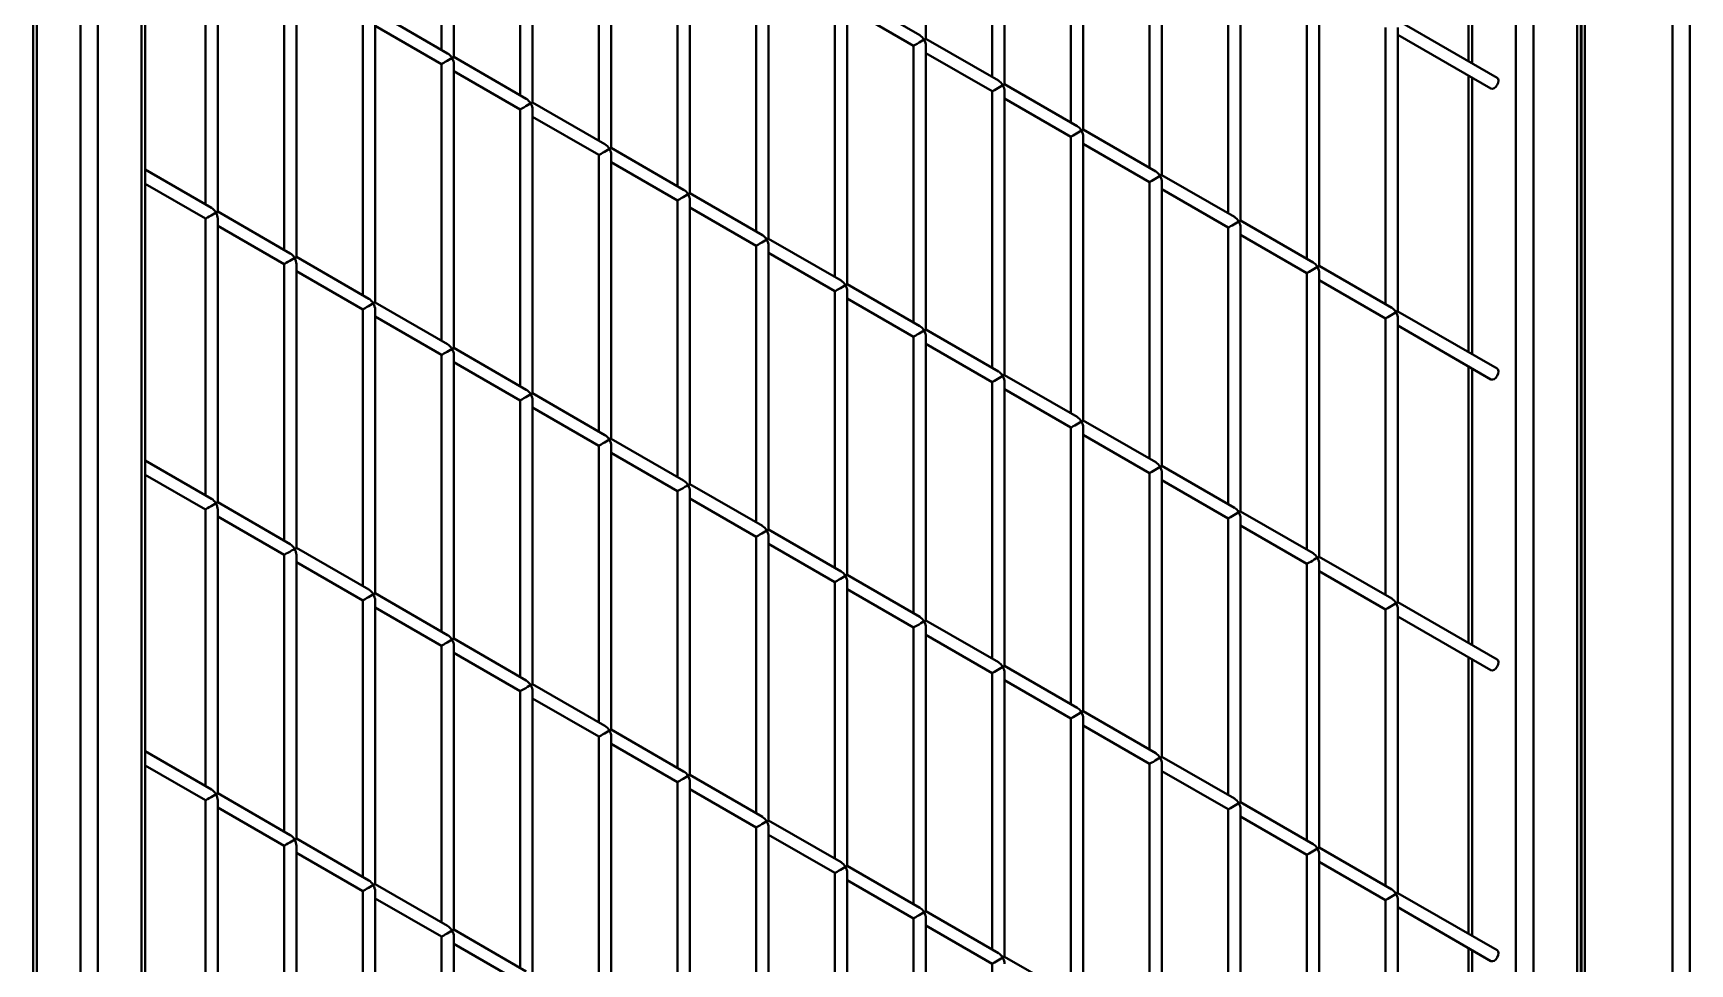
# Model space of a CAD drawing. Header units: millimetres. Extents: x 0 to 420, y 0 to 297.
# Drawn here: x 266.32 to 279.72, y 166.68 to 174.21 of the extents above; entities that cross this region are included whole.
import ezdxf

# ---------------------------------------------------------------- set-up
doc = ezdxf.new("R2010")
doc.units = ezdxf.units.MM

msp = doc.modelspace()

# ---------------------------------------------------------------- linework, layer by layer
at = {"color": 7, "linetype": 'Continuous', "lineweight": 40}
for p, q in [((266.7009, 156.4201), (266.7009, 185.8156)), ((266.8423, 185.7339), (266.8423, 156.5018)), ((267.1959, 156.7059), (267.1959, 185.1215)), ((267.2251, 156.7228), (267.2251, 185.023)), ((266.318, 183.2604), (266.318, 159.5682)), ((278.8065, 149.5949), (278.8065, 178.8271)), ((278.8358, 149.4964), (278.8358, 178.844)), ((278.453, 178.6229), (278.453, 150.2073)), ((273.5391, 174.1604), (273.5391, 176.4543)), ((269.6207, 176.307), (269.6207, 174.0708)), ((269.7207, 174.0131), (269.7207, 176.307)), ((274.0755, 176.0869), (274.0755, 173.8508)), ((274.1755, 173.793), (274.1755, 176.0869)), ((277.9287, 176.2141), (277.9287, 173.978)), ((270.2571, 175.9396), (270.2571, 173.7034)), ((270.3571, 173.6457), (270.3571, 175.9396)), ((274.7119, 175.7195), (274.7119, 173.4834)), ((274.8119, 173.4256), (274.8119, 175.7195)), ((270.8935, 175.5722), (270.8935, 173.336)), ((270.9935, 173.2783), (270.9935, 175.5722)), ((278.8409, 175.484), (278.8409, 152.2697)), ((275.3483, 175.3522), (275.3483, 173.116)), ((275.4483, 173.0583), (275.4483, 175.3522)), ((271.5299, 175.2048), (271.5299, 172.9687)), ((271.6299, 172.9109), (271.6299, 175.2048)), ((267.7115, 175.0575), (267.7115, 172.8213)), ((267.8115, 172.7636), (267.8115, 175.0575)), ((275.9847, 174.9848), (275.9847, 172.7486)), ((276.0847, 172.6909), (276.0847, 174.9848)), ((272.1663, 174.8374), (272.1663, 172.6013)), ((272.2663, 172.5435), (272.2663, 174.8374)), ((268.3479, 174.6901), (268.3479, 172.4539)), ((268.4479, 172.3962), (268.4479, 174.6901)), ((276.6211, 174.6174), (276.6211, 172.3812)), ((276.7211, 172.3235), (276.7211, 174.6174)), ((273.4891, 174.1893), (272.9027, 174.5278)), ((269.6707, 174.0419), (269.0843, 174.3805)), ((272.8027, 174.4701), (272.8027, 172.2339)), ((272.9027, 172.1762), (272.9027, 174.4701)), ((272.9027, 174.4123), (273.4391, 174.1027)), ((268.9843, 174.3227), (268.9843, 172.0866)), ((269.0843, 172.0288), (269.0843, 174.3227)), ((269.0843, 174.265), (269.6207, 173.9553)), ((277.2575, 174.25), (277.2575, 172.0138)), ((278.1598, 173.8446), (277.3575, 174.3077)), ((277.3575, 171.9561), (277.3575, 174.25)), ((273.4391, 174.1027), (273.4391, 171.8665)), ((274.1255, 173.8219), (273.5391, 174.1604)), ((273.5391, 171.8088), (273.5391, 174.1027)), ((277.3575, 174.1923), (278.1098, 173.758)), ((269.6207, 173.9553), (269.6207, 171.7192)), ((270.3071, 173.6746), (269.7207, 174.0131)), ((269.7207, 171.6614), (269.7207, 173.9553)), ((273.5391, 174.0449), (274.0755, 173.7353)), ((269.7207, 173.8976), (270.2571, 173.588)), ((277.9287, 173.8625), (277.9287, 171.6263)), ((274.0755, 173.7353), (274.0755, 171.4991)), ((274.7619, 173.4545), (274.1755, 173.793)), ((274.1755, 171.4414), (274.1755, 173.7353)), ((274.1755, 173.6776), (274.7119, 173.3679)), ((270.2571, 173.588), (270.2571, 171.3518)), ((270.9435, 173.3072), (270.3571, 173.6457)), ((270.3571, 171.2941), (270.3571, 173.588)), ((270.3571, 173.5302), (270.8935, 173.2206)), ((275.3983, 173.0871), (274.8119, 173.4256)), ((271.5799, 172.9398), (270.9935, 173.2783)), ((274.7119, 173.3679), (274.7119, 171.1317)), ((274.8119, 171.074), (274.8119, 173.3679)), ((274.8119, 173.3102), (275.3483, 173.0005)), ((270.8935, 173.2206), (270.8935, 170.9844)), ((270.9935, 170.9267), (270.9935, 173.2206)), ((270.9935, 173.1628), (271.5299, 172.8532)), ((267.7615, 172.7925), (267.2251, 173.1021)), ((276.0347, 172.7197), (275.4483, 173.0583)), ((267.2251, 172.9866), (267.7115, 172.7059)), ((272.2163, 172.5724), (271.6299, 172.9109)), ((275.3483, 173.0005), (275.3483, 170.7644)), ((275.4483, 170.7066), (275.4483, 173.0005)), ((275.4483, 172.9428), (275.9847, 172.6331)), ((268.3979, 172.4251), (267.8115, 172.7636)), ((271.5299, 172.8532), (271.5299, 170.617)), ((271.6299, 170.5593), (271.6299, 172.8532)), ((271.6299, 172.7955), (272.1663, 172.4858)), ((267.7115, 172.7059), (267.7115, 170.4697)), ((267.8115, 170.412), (267.8115, 172.7059)), ((267.8115, 172.6481), (268.3479, 172.3385)), ((275.9847, 172.6331), (275.9847, 170.397)), ((276.6711, 172.3524), (276.0847, 172.6909)), ((276.0847, 170.3392), (276.0847, 172.6331)), ((272.1663, 172.4858), (272.1663, 170.2496)), ((272.8527, 172.205), (272.2663, 172.5435)), ((272.2663, 170.1919), (272.2663, 172.4858)), ((276.0847, 172.5754), (276.6211, 172.2658)), ((268.3479, 172.3385), (268.3479, 170.1023)), ((269.0343, 172.0577), (268.4479, 172.3962)), ((268.4479, 170.0446), (268.4479, 172.3385)), ((272.2663, 172.4281), (272.8027, 172.1184)), ((268.4479, 172.2807), (268.9843, 171.9711)), ((276.6211, 172.2658), (276.6211, 170.0296)), ((277.3075, 171.985), (276.7211, 172.3235)), ((276.7211, 169.9719), (276.7211, 172.2658)), ((276.7211, 172.208), (277.2575, 171.8984)), ((272.8027, 172.1184), (272.8027, 169.8823)), ((273.4891, 171.8376), (272.9027, 172.1762)), ((272.9027, 169.8245), (272.9027, 172.1184)), ((268.9843, 171.9711), (268.9843, 169.7349)), ((269.6707, 171.6903), (269.0843, 172.0288)), ((269.0843, 169.6772), (269.0843, 171.9711)), ((272.9027, 172.0607), (273.4391, 171.751)), ((278.1598, 171.4929), (277.3575, 171.9561)), ((269.0843, 171.9134), (269.6207, 171.6037)), ((274.1255, 171.4703), (273.5391, 171.8088)), ((277.2575, 171.8984), (277.2575, 169.6622)), ((277.3575, 169.6045), (277.3575, 171.8984)), ((277.3575, 171.8406), (278.1098, 171.4063)), ((273.4391, 171.751), (273.4391, 169.5149)), ((273.5391, 169.4571), (273.5391, 171.751)), ((273.5391, 171.6933), (274.0755, 171.3837)), ((269.6207, 171.6037), (269.6207, 169.3675)), ((270.3071, 171.3229), (269.7207, 171.6614)), ((269.7207, 169.3098), (269.7207, 171.6037)), ((269.7207, 171.546), (270.2571, 171.2363)), ((274.7619, 171.1029), (274.1755, 171.4414)), ((277.9287, 171.5109), (277.9287, 169.2747)), ((270.9435, 170.9555), (270.3571, 171.2941)), ((274.0755, 171.3837), (274.0755, 169.1475)), ((274.1755, 169.0898), (274.1755, 171.3837)), ((274.1755, 171.3259), (274.7119, 171.0163)), ((270.2571, 171.2363), (270.2571, 169.0001)), ((270.3571, 168.9424), (270.3571, 171.2363)), ((270.3571, 171.1786), (270.8935, 170.8689)), ((274.7119, 171.0163), (274.7119, 168.7801)), ((275.3983, 170.7355), (274.8119, 171.074)), ((274.8119, 168.7224), (274.8119, 171.0163)), ((270.8935, 170.8689), (270.8935, 168.6328)), ((271.5799, 170.5882), (270.9935, 170.9267)), ((270.9935, 168.575), (270.9935, 170.8689)), ((274.8119, 170.9585), (275.3483, 170.6489)), ((267.7615, 170.4408), (267.2251, 170.7505)), ((270.9935, 170.8112), (271.5299, 170.5015)), ((267.2251, 170.635), (267.7115, 170.3542)), ((275.3483, 170.6489), (275.3483, 168.4127)), ((276.0347, 170.3681), (275.4483, 170.7066)), ((275.4483, 168.355), (275.4483, 170.6489)), ((275.4483, 170.5912), (275.9847, 170.2815)), ((271.5299, 170.5016), (271.5299, 168.2654)), ((272.2163, 170.2208), (271.6299, 170.5593)), ((271.6299, 168.2076), (271.6299, 170.5015)), ((267.7115, 170.3542), (267.7115, 168.118)), ((268.3979, 170.0734), (267.8115, 170.412)), ((267.8115, 168.0603), (267.8115, 170.3542)), ((271.6299, 170.4438), (272.1663, 170.1342)), ((276.6711, 170.0007), (276.0847, 170.3392)), ((267.8115, 170.2965), (268.3479, 169.9868)), ((272.8527, 169.8534), (272.2663, 170.1919)), ((275.9847, 170.2815), (275.9847, 168.0453)), ((276.0847, 167.9876), (276.0847, 170.2815)), ((276.0847, 170.2238), (276.6211, 169.9141)), ((272.1663, 170.1342), (272.1663, 167.898)), ((272.2663, 167.8403), (272.2663, 170.1342)), ((272.2663, 170.0764), (272.8027, 169.7668)), ((268.3479, 169.9868), (268.3479, 167.7507)), ((269.0343, 169.7061), (268.4479, 170.0446)), ((268.4479, 167.6929), (268.4479, 169.9868)), ((268.4479, 169.9291), (268.9843, 169.6194)), ((277.3075, 169.6333), (276.7211, 169.9719)), ((273.4891, 169.486), (272.9027, 169.8245)), ((276.6211, 169.9141), (276.6211, 167.6779)), ((276.7211, 167.6202), (276.7211, 169.9141)), ((276.7211, 169.8564), (277.2575, 169.5467)), ((269.6707, 169.3387), (269.0843, 169.6772)), ((272.8027, 169.7668), (272.8027, 167.5306)), ((272.9027, 167.4729), (272.9027, 169.7668)), ((272.9027, 169.7091), (273.4391, 169.3994)), ((268.9843, 169.6194), (268.9843, 167.3833)), ((269.0843, 167.3255), (269.0843, 169.6194)), ((269.0843, 169.5617), (269.6207, 169.2521)), ((277.2575, 169.5467), (277.2575, 167.3106)), ((278.1598, 169.1413), (277.3575, 169.6045)), ((277.3575, 167.2528), (277.3575, 169.5467)), ((273.4391, 169.3994), (273.4391, 167.1632)), ((274.1255, 169.1186), (273.5391, 169.4571)), ((273.5391, 167.1055), (273.5391, 169.3994)), ((277.3575, 169.489), (278.1098, 169.0547)), ((269.6207, 169.2521), (269.6207, 167.0159)), ((270.3071, 168.9713), (269.7207, 169.3098)), ((269.7207, 166.9582), (269.7207, 169.2521)), ((273.5391, 169.3417), (274.0755, 169.032)), ((269.7207, 169.1943), (270.2571, 168.8847)), ((277.9287, 169.1592), (277.9287, 166.9231)), ((274.0755, 169.032), (274.0755, 166.7958)), ((274.7619, 168.7512), (274.1755, 169.0898)), ((274.1755, 166.7381), (274.1755, 169.032)), ((270.2571, 168.8847), (270.2571, 166.6485)), ((270.9435, 168.6039), (270.3571, 168.9424)), ((270.3571, 166.5908), (270.3571, 168.8847)), ((274.1755, 168.9743), (274.7119, 168.6646)), ((270.3571, 168.827), (270.8935, 168.5173)), ((275.3983, 168.3839), (274.8119, 168.7224)), ((274.7119, 168.6646), (274.7119, 166.4285)), ((274.8119, 166.3707), (274.8119, 168.6646)), ((274.8119, 168.6069), (275.3483, 168.2972)), ((270.8935, 168.5173), (270.8935, 166.2811)), ((271.5799, 168.2365), (270.9935, 168.575)), ((270.9935, 166.2234), (270.9935, 168.5173)), ((270.9935, 168.4596), (271.5299, 168.1499)), ((267.7615, 168.0892), (267.2251, 168.3988)), ((276.0347, 168.0165), (275.4483, 168.355)), ((267.2251, 168.2834), (267.7115, 168.0026)), ((272.2163, 167.8691), (271.6299, 168.2077)), ((275.3483, 168.2973), (275.3483, 166.0611)), ((275.4483, 166.0033), (275.4483, 168.2972)), ((275.4483, 168.2395), (275.9847, 167.9299)), ((268.3979, 167.7218), (267.8115, 168.0603)), ((271.5299, 168.1499), (271.5299, 165.9137)), ((271.6299, 165.856), (271.6299, 168.1499)), ((271.6299, 168.0922), (272.1663, 167.7825)), ((267.7115, 168.0026), (267.7115, 165.7664)), ((267.8115, 165.7087), (267.8115, 168.0026)), ((267.8115, 167.9448), (268.3479, 167.6352)), ((275.9847, 167.9299), (275.9847, 165.6937)), ((276.6711, 167.6491), (276.0847, 167.9876)), ((276.0847, 165.636), (276.0847, 167.9299)), ((272.1663, 167.7825), (272.1663, 165.5464)), ((272.8527, 167.5017), (272.2663, 167.8403)), ((272.2663, 165.4886), (272.2663, 167.7825)), ((276.0847, 167.8721), (276.6211, 167.5625)), ((269.0343, 167.3544), (268.4479, 167.6929)), ((272.2663, 167.7248), (272.8027, 167.4151)), ((268.3479, 167.6352), (268.3479, 165.399)), ((268.4479, 165.3413), (268.4479, 167.6352)), ((268.4479, 167.5775), (268.9843, 167.2678)), ((276.6211, 167.5625), (276.6211, 165.3263)), ((277.3075, 167.2817), (276.7211, 167.6202)), ((276.7211, 165.2686), (276.7211, 167.5625)), ((272.8027, 167.4151), (272.8027, 165.179)), ((273.4891, 167.1344), (272.9027, 167.4729)), ((272.9027, 165.1212), (272.9027, 167.4151)), ((276.7211, 167.5048), (277.2575, 167.1951)), ((268.9843, 167.2678), (268.9843, 165.0316)), ((269.6707, 166.987), (269.0843, 167.3255)), ((269.0843, 164.9739), (269.0843, 167.2678)), ((272.9027, 167.3574), (273.4391, 167.0478)), ((278.1598, 166.7897), (277.3575, 167.2528)), ((269.0843, 167.2101), (269.6207, 166.9004)), ((277.2575, 167.1951), (277.2575, 164.9589)), ((277.3575, 164.9012), (277.3575, 167.1951)), ((277.3575, 167.1374), (278.1098, 166.7031)), ((273.4391, 167.0478), (273.4391, 164.8116)), ((274.1255, 166.767), (273.5391, 167.1055)), ((273.5391, 164.7539), (273.5391, 167.0478)), ((273.5391, 166.99), (274.0755, 166.6804)), ((269.6207, 166.9004), (269.6207, 164.6643)), ((270.3071, 166.6196), (269.7207, 166.9582)), ((269.7207, 164.6065), (269.7207, 166.9004)), ((269.7207, 166.8427), (270.2571, 166.533)), ((274.7619, 166.3996), (274.1755, 166.7381)), ((277.9287, 166.8076), (277.9287, 164.5714)), ((274.0755, 166.6804), (274.0755, 164.4442))]:
    msp.add_line(p, q, dxfattribs=at)
at = {"color": 8, "linetype": 'Continuous', "lineweight": 40}
for p, q in [((266.3473, 183.2435), (266.3473, 159.5589)), ((279.5773, 148.0476), (279.5773, 180.2194)), ((279.7187, 180.2194), (279.7187, 148.0476)), ((278.3116, 150.3228), (278.3116, 178.5413)), ((277.958, 176.1972), (277.958, 173.9611)), ((278.8702, 175.48), (278.8702, 152.2528)), ((277.958, 173.8456), (277.958, 171.6094)), ((277.958, 171.494), (277.958, 169.2578)), ((277.958, 169.1423), (277.958, 166.9062)), ((277.958, 166.7907), (277.958, 164.5545))]:
    msp.add_line(p, q, dxfattribs=at)
at = {"color": 7, "linetype": 'Continuous', "lineweight": 40, "flags": 128}
for points in [[(278.1348, 173.7605), (278.1483, 173.7714), (278.1598, 173.7868), (278.1675, 173.8045), (278.1701, 173.8217), (278.1675, 173.8358), (278.1598, 173.8446), (278.1598, 173.8446)], [(278.1098, 173.758), (278.1213, 173.7558), (278.1348, 173.7605)], [(278.1098, 171.4063), (278.1213, 171.4041), (278.1348, 171.4088)], [(278.1348, 171.4088), (278.1483, 171.4197), (278.1598, 171.4352), (278.1675, 171.4529), (278.1701, 171.4701), (278.1675, 171.4841), (278.1598, 171.4929), (278.1598, 171.4929)], [(278.1348, 169.0572), (278.1483, 169.0681), (278.1598, 169.0836), (278.1675, 169.1012), (278.1701, 169.1184), (278.1675, 169.1325), (278.1598, 169.1413), (278.1598, 169.1413)], [(278.1098, 169.0547), (278.1213, 169.0525), (278.1348, 169.0572)], [(278.1098, 166.7031), (278.1213, 166.7008), (278.1348, 166.7055)], [(278.1348, 166.7055), (278.1483, 166.7165), (278.1598, 166.7319), (278.1675, 166.7496), (278.1701, 166.7668), (278.1675, 166.7808), (278.1598, 166.7897), (278.1598, 166.7897)]]:
    msp.add_lwpolyline(points, dxfattribs=at)
at = {"color": 7, "linetype": 'Continuous', "lineweight": 40}
for centre, major_axis, ratio, start_param, end_param in [((273.4891, 174.1315), (0.05, 0.0289), 0.0000704, 3.141552, 5.4977465), ((273.4891, 174.1315), (-0.0354, 0.0612), 0.5773346, 4.7123483, 5.4978278), ((273.4891, 174.1315), (0.05, 0.0289), 0.0000704, 5.4977465, 6.2831447), ((273.4891, 174.1315), (-0.0354, 0.0612), 0.5773346, 3.9269502, 4.7123483), ((269.6707, 173.9842), (0.05, 0.0289), 0.0000704, 3.141552, 5.4977465), ((269.6707, 173.9842), (-0.0354, 0.0612), 0.5773346, 4.7123483, 5.4978278), ((269.6707, 173.9842), (0.05, 0.0289), 0.0000704, 5.4977465, 6.2831447), ((269.6707, 173.9842), (-0.0354, 0.0612), 0.5773346, 3.9269502, 4.7123483), ((274.1255, 173.7642), (-0.0354, 0.0612), 0.5773346, 4.7123483, 5.4978278), ((270.3071, 173.6168), (-0.0354, 0.0612), 0.5773346, 4.7123483, 5.4978278), ((274.1255, 173.7642), (0.05, 0.0289), 0.0000704, 3.141552, 5.4977465), ((274.1255, 173.7642), (0.05, 0.0289), 0.0000704, 5.4977465, 6.2831447), ((274.1255, 173.7642), (-0.0354, 0.0612), 0.5773346, 3.9269502, 4.7123483), ((270.3071, 173.6168), (0.05, 0.0289), 0.0000704, 3.141552, 5.4977465), ((270.3071, 173.6168), (0.05, 0.0289), 0.0000704, 5.4977465, 6.2831447), ((270.3071, 173.6168), (-0.0354, 0.0612), 0.5773346, 3.9269502, 4.7123483), ((274.7619, 173.3968), (0.05, 0.0289), 0.0000704, 3.141552, 5.4977465), ((274.7619, 173.3968), (-0.0354, 0.0612), 0.5773346, 4.7123483, 5.4978278), ((274.7619, 173.3968), (0.05, 0.0289), 0.0000704, 5.4977465, 6.2831447), ((274.7619, 173.3968), (-0.0354, 0.0612), 0.5773346, 3.9269502, 4.7123483), ((270.9435, 173.2494), (-0.0354, 0.0612), 0.5773346, 4.7123483, 5.4978278), ((270.9435, 173.2494), (0.05, 0.0289), 0.0000704, 5.4977465, 6.2831447), ((270.9435, 173.2494), (0.05, 0.0289), 0.0000704, 3.141552, 5.4977465), ((270.9435, 173.2494), (-0.0354, 0.0612), 0.5773346, 3.9269502, 4.7123483), ((275.3983, 173.0294), (0.05, 0.0289), 0.0000704, 3.141552, 5.4977465), ((275.3983, 173.0294), (-0.0354, 0.0612), 0.5773346, 4.7123483, 5.4978278), ((275.3983, 173.0294), (0.05, 0.0289), 0.0000704, 5.4977465, 6.2831447), ((275.3983, 173.0294), (-0.0354, 0.0612), 0.5773346, 3.9269502, 4.7123483), ((271.5799, 172.8821), (0.05, 0.0289), 0.0000704, 3.141552, 5.4977465), ((271.5799, 172.8821), (-0.0354, 0.0612), 0.5773346, 4.7123483, 5.4978278), ((271.5799, 172.8821), (0.05, 0.0289), 0.0000704, 5.4977465, 6.2831447), ((271.5799, 172.8821), (-0.0354, 0.0612), 0.5773346, 3.9269502, 4.7123483), ((267.7615, 172.7347), (0.05, 0.0289), 0.0000704, 3.141552, 5.4977465), ((267.7615, 172.7347), (-0.0354, 0.0612), 0.5773346, 4.7123483, 5.4978278), ((267.7615, 172.7347), (0.05, 0.0289), 0.0000704, 5.4977465, 6.2831447), ((267.7615, 172.7347), (-0.0354, 0.0612), 0.5773346, 3.9269502, 4.7123483), ((276.0347, 172.662), (0.05, 0.0289), 0.0000704, 3.141552, 5.4977465), ((276.0347, 172.662), (-0.0354, 0.0612), 0.5773346, 4.7123483, 5.4978278), ((276.0347, 172.662), (0.05, 0.0289), 0.0000704, 5.4977465, 6.2831447), ((276.0347, 172.662), (-0.0354, 0.0612), 0.5773346, 3.9269502, 4.7123483), ((272.2163, 172.5147), (0.05, 0.0289), 0.0000704, 3.141552, 5.4977465), ((272.2163, 172.5147), (-0.0354, 0.0612), 0.5773346, 4.7123483, 5.4978278), ((272.2163, 172.5147), (0.05, 0.0289), 0.0000704, 5.4977465, 6.2831447), ((272.2163, 172.5147), (-0.0354, 0.0612), 0.5773346, 3.9269502, 4.7123483), ((268.3979, 172.3673), (0.05, 0.0289), 0.0000704, 3.141552, 5.4977465), ((268.3979, 172.3673), (-0.0354, 0.0612), 0.5773346, 4.7123483, 5.4978278), ((268.3979, 172.3673), (0.05, 0.0289), 0.0000704, 5.4977465, 6.2831447), ((268.3979, 172.3673), (-0.0354, 0.0612), 0.5773346, 3.9269502, 4.7123483), ((276.6711, 172.2946), (-0.0354, 0.0612), 0.5773346, 4.7123483, 5.4978278), ((272.8527, 172.1473), (-0.0354, 0.0612), 0.5773346, 4.7123483, 5.4978278), ((276.6711, 172.2946), (0.05, 0.0289), 0.0000704, 3.141552, 5.4977465), ((276.6711, 172.2946), (0.05, 0.0289), 0.0000704, 5.4977465, 6.2831447), ((276.6711, 172.2946), (-0.0354, 0.0612), 0.5773346, 3.9269502, 4.7123483), ((272.8527, 172.1473), (0.05, 0.0289), 0.0000704, 3.141552, 5.4977465), ((272.8527, 172.1473), (0.05, 0.0289), 0.0000704, 5.4977465, 6.2831447), ((272.8527, 172.1473), (-0.0354, 0.0612), 0.5773346, 3.9269502, 4.7123483), ((269.0343, 172), (0.05, 0.0289), 0.0000704, 3.141552, 5.4977465), ((269.0343, 172), (-0.0354, 0.0612), 0.5773346, 4.7123483, 5.4978278), ((269.0343, 172), (0.05, 0.0289), 0.0000704, 5.4977465, 6.2831447), ((269.0343, 172), (-0.0354, 0.0612), 0.5773346, 3.9269502, 4.7123483), ((277.3075, 171.9272), (0.05, 0.0289), 0.0000704, 3.141552, 5.4977465), ((277.3075, 171.9272), (-0.0354, 0.0612), 0.5773346, 4.7123483, 5.4978278), ((277.3075, 171.9272), (0.05, 0.0289), 0.0000704, 5.4977465, 6.2831447), ((277.3075, 171.9272), (-0.0354, 0.0612), 0.5773346, 3.9269502, 4.7123483), ((273.4891, 171.7799), (0.05, 0.0289), 0.0000704, 3.141552, 5.4977465), ((273.4891, 171.7799), (-0.0354, 0.0612), 0.5773346, 4.7123483, 5.4978278), ((273.4891, 171.7799), (0.05, 0.0289), 0.0000704, 5.4977465, 6.2831447), ((273.4891, 171.7799), (-0.0354, 0.0612), 0.5773346, 3.9269502, 4.7123483), ((269.6707, 171.6326), (-0.0354, 0.0612), 0.5773346, 4.7123483, 5.4978278), ((269.6707, 171.6326), (0.05, 0.0289), 0.0000704, 3.141552, 5.4977465), ((269.6707, 171.6326), (0.05, 0.0289), 0.0000704, 5.4977465, 6.2831447), ((269.6707, 171.6326), (-0.0354, 0.0612), 0.5773346, 3.9269502, 4.7123483), ((274.1255, 171.4125), (0.05, 0.0289), 0.0000704, 3.141552, 5.4977465), ((274.1255, 171.4125), (-0.0354, 0.0612), 0.5773346, 4.7123483, 5.4978278), ((274.1255, 171.4125), (0.05, 0.0289), 0.0000704, 5.4977465, 6.2831447), ((274.1255, 171.4125), (-0.0354, 0.0612), 0.5773346, 3.9269502, 4.7123483), ((270.3071, 171.2652), (0.05, 0.0289), 0.0000704, 3.141552, 5.4977465), ((270.3071, 171.2652), (-0.0354, 0.0612), 0.5773346, 4.7123483, 5.4978278), ((270.3071, 171.2652), (0.05, 0.0289), 0.0000704, 5.4977465, 6.2831447), ((270.3071, 171.2652), (-0.0354, 0.0612), 0.5773346, 3.9269502, 4.7123483), ((274.7619, 171.0451), (0.05, 0.0289), 0.0000704, 3.141552, 5.4977465), ((274.7619, 171.0451), (-0.0354, 0.0612), 0.5773346, 4.7123483, 5.4978278), ((274.7619, 171.0451), (0.05, 0.0289), 0.0000704, 5.4977465, 6.2831447), ((274.7619, 171.0451), (-0.0354, 0.0612), 0.5773346, 3.9269502, 4.7123483), ((270.9435, 170.8978), (0.05, 0.0289), 0.0000704, 3.141552, 5.4977465), ((270.9435, 170.8978), (-0.0354, 0.0612), 0.5773346, 4.7123483, 5.4978278), ((270.9435, 170.8978), (0.05, 0.0289), 0.0000704, 5.4977465, 6.2831447), ((270.9435, 170.8978), (-0.0354, 0.0612), 0.5773346, 3.9269502, 4.7123483), ((275.3983, 170.6778), (-0.0354, 0.0612), 0.5773346, 4.7123483, 5.4978278), ((275.3983, 170.6778), (0.05, 0.0289), 0.0000704, 3.141552, 5.4977465), ((275.3983, 170.6778), (0.05, 0.0289), 0.0000704, 5.4977465, 6.2831447), ((275.3983, 170.6778), (-0.0354, 0.0612), 0.5773346, 3.9269502, 4.7123483), ((271.5799, 170.5304), (0.05, 0.0289), 0.0000704, 3.141552, 5.4977465), ((271.5799, 170.5304), (-0.0354, 0.0612), 0.5773346, 4.7123483, 5.4978278), ((271.5799, 170.5304), (0.05, 0.0289), 0.0000704, 5.4977465, 6.2831447), ((271.5799, 170.5304), (-0.0354, 0.0612), 0.5773346, 3.9269502, 4.7123483), ((267.7615, 170.3831), (0.05, 0.0289), 0.0000704, 3.141552, 5.4977465), ((267.7615, 170.3831), (-0.0354, 0.0612), 0.5773346, 4.7123483, 5.4978278), ((267.7615, 170.3831), (0.05, 0.0289), 0.0000704, 5.4977465, 6.2831447), ((267.7615, 170.3831), (-0.0354, 0.0612), 0.5773346, 3.9269502, 4.7123483), ((276.0347, 170.3104), (0.05, 0.0289), 0.0000704, 3.141552, 5.4977465), ((276.0347, 170.3104), (-0.0354, 0.0612), 0.5773346, 4.7123483, 5.4978278), ((276.0347, 170.3104), (0.05, 0.0289), 0.0000704, 5.4977465, 6.2831447), ((276.0347, 170.3104), (-0.0354, 0.0612), 0.5773346, 3.9269502, 4.7123483), ((272.2163, 170.163), (-0.0354, 0.0612), 0.5773346, 4.7123483, 5.4978278), ((272.2163, 170.163), (0.05, 0.0289), 0.0000704, 5.4977465, 6.2831447), ((268.3979, 170.0157), (-0.0354, 0.0612), 0.5773346, 4.7123483, 5.4978278), ((272.2163, 170.163), (0.05, 0.0289), 0.0000704, 3.141552, 5.4977465), ((272.2163, 170.163), (-0.0354, 0.0612), 0.5773346, 3.9269502, 4.7123483), ((268.3979, 170.0157), (0.05, 0.0289), 0.0000704, 3.141552, 5.4977465), ((268.3979, 170.0157), (0.05, 0.0289), 0.0000704, 5.4977465, 6.2831447), ((268.3979, 170.0157), (-0.0354, 0.0612), 0.5773346, 3.9269502, 4.7123483), ((276.6711, 169.943), (0.05, 0.0289), 0.0000704, 3.141552, 5.4977465), ((276.6711, 169.943), (-0.0354, 0.0612), 0.5773346, 4.7123483, 5.4978278), ((276.6711, 169.943), (0.05, 0.0289), 0.0000704, 5.4977465, 6.2831447), ((276.6711, 169.943), (-0.0354, 0.0612), 0.5773346, 3.9269502, 4.7123483), ((272.8527, 169.7957), (0.05, 0.0289), 0.0000704, 3.141552, 5.4977465), ((272.8527, 169.7957), (-0.0354, 0.0612), 0.5773346, 4.7123483, 5.4978278), ((272.8527, 169.7957), (0.05, 0.0289), 0.0000704, 5.4977465, 6.2831447), ((272.8527, 169.7957), (-0.0354, 0.0612), 0.5773346, 3.9269502, 4.7123483), ((269.0343, 169.6483), (0.05, 0.0289), 0.0000704, 3.141552, 5.4977465), ((269.0343, 169.6483), (-0.0354, 0.0612), 0.5773346, 4.7123483, 5.4978278), ((269.0343, 169.6483), (0.05, 0.0289), 0.0000704, 5.4977465, 6.2831447), ((269.0343, 169.6483), (-0.0354, 0.0612), 0.5773346, 3.9269502, 4.7123483), ((277.3075, 169.5756), (0.05, 0.0289), 0.0000704, 3.141552, 5.4977465), ((277.3075, 169.5756), (-0.0354, 0.0612), 0.5773346, 4.7123483, 5.4978278), ((277.3075, 169.5756), (0.05, 0.0289), 0.0000704, 5.4977465, 6.2831447), ((277.3075, 169.5756), (-0.0354, 0.0612), 0.5773346, 3.9269502, 4.7123483), ((273.4891, 169.4283), (0.05, 0.0289), 0.0000704, 3.141552, 5.4977465), ((273.4891, 169.4283), (-0.0354, 0.0612), 0.5773346, 4.7123483, 5.4978278), ((273.4891, 169.4283), (0.05, 0.0289), 0.0000704, 5.4977465, 6.2831447), ((273.4891, 169.4283), (-0.0354, 0.0612), 0.5773346, 3.9269502, 4.7123483), ((269.6707, 169.2809), (0.05, 0.0289), 0.0000704, 3.141552, 5.4977465), ((269.6707, 169.2809), (-0.0354, 0.0612), 0.5773346, 4.7123483, 5.4978278), ((269.6707, 169.2809), (0.05, 0.0289), 0.0000704, 5.4977465, 6.2831447), ((269.6707, 169.2809), (-0.0354, 0.0612), 0.5773346, 3.9269502, 4.7123483), ((274.1255, 169.0609), (-0.0354, 0.0612), 0.5773346, 4.7123483, 5.4978278), ((274.1255, 169.0609), (0.05, 0.0289), 0.0000704, 3.141552, 5.4977465), ((274.1255, 169.0609), (0.05, 0.0289), 0.0000704, 5.4977465, 6.2831447), ((274.1255, 169.0609), (-0.0354, 0.0612), 0.5773346, 3.9269502, 4.7123483), ((270.3071, 168.9135), (0.05, 0.0289), 0.0000704, 3.141552, 5.4977465), ((270.3071, 168.9135), (-0.0354, 0.0612), 0.5773346, 4.7123483, 5.4978278), ((270.3071, 168.9135), (0.05, 0.0289), 0.0000704, 5.4977465, 6.2831447), ((270.3071, 168.9135), (-0.0354, 0.0612), 0.5773346, 3.9269502, 4.7123483), ((274.7619, 168.6935), (-0.0354, 0.0612), 0.5773346, 4.7123483, 5.4978278), ((274.7619, 168.6935), (0.05, 0.0289), 0.0000704, 5.4977465, 6.2831447), ((270.9435, 168.5462), (-0.0354, 0.0612), 0.5773346, 4.7123483, 5.4978278), ((274.7619, 168.6935), (0.05, 0.0289), 0.0000704, 3.141552, 5.4977465), ((274.7619, 168.6935), (-0.0354, 0.0612), 0.5773346, 3.9269502, 4.7123483), ((270.9435, 168.5462), (0.05, 0.0289), 0.0000704, 3.141552, 5.4977465), ((270.9435, 168.5462), (0.05, 0.0289), 0.0000704, 5.4977465, 6.2831447), ((270.9435, 168.5462), (-0.0354, 0.0612), 0.5773346, 3.9269502, 4.7123483), ((275.3983, 168.3261), (0.05, 0.0289), 0.0000704, 3.141552, 5.4977465), ((275.3983, 168.3261), (-0.0354, 0.0612), 0.5773346, 4.7123483, 5.4978278), ((275.3983, 168.3261), (0.05, 0.0289), 0.0000704, 5.4977465, 6.2831447), ((275.3983, 168.3261), (-0.0354, 0.0612), 0.5773346, 3.9269502, 4.7123483), ((271.5799, 168.1788), (0.05, 0.0289), 0.0000704, 3.141552, 5.4977465), ((271.5799, 168.1788), (-0.0354, 0.0612), 0.5773346, 4.7123483, 5.4978278), ((271.5799, 168.1788), (0.05, 0.0289), 0.0000704, 5.4977465, 6.2831447), ((271.5799, 168.1788), (-0.0354, 0.0612), 0.5773346, 3.9269502, 4.7123483), ((267.7615, 168.0314), (0.05, 0.0289), 0.0000704, 3.141552, 5.4977465), ((267.7615, 168.0314), (-0.0354, 0.0612), 0.5773346, 4.7123483, 5.4978278), ((267.7615, 168.0314), (0.05, 0.0289), 0.0000704, 5.4977465, 6.2831447), ((267.7615, 168.0314), (-0.0354, 0.0612), 0.5773346, 3.9269502, 4.7123483), ((276.0347, 167.9587), (0.05, 0.0289), 0.0000704, 3.141552, 5.4977465), ((276.0347, 167.9587), (-0.0354, 0.0612), 0.5773346, 4.7123483, 5.4978278), ((276.0347, 167.9587), (0.05, 0.0289), 0.0000704, 5.4977465, 6.2831447), ((276.0347, 167.9587), (-0.0354, 0.0612), 0.5773346, 3.9269502, 4.7123483), ((272.2163, 167.8114), (0.05, 0.0289), 0.0000704, 3.141552, 5.4977465), ((272.2163, 167.8114), (-0.0354, 0.0612), 0.5773346, 4.7123483, 5.4978278), ((272.2163, 167.8114), (0.05, 0.0289), 0.0000704, 5.4977465, 6.2831447), ((272.2163, 167.8114), (-0.0354, 0.0612), 0.5773346, 3.9269502, 4.7123483), ((268.3979, 167.6641), (0.05, 0.0289), 0.0000704, 3.141552, 5.4977465), ((268.3979, 167.6641), (-0.0354, 0.0612), 0.5773346, 4.7123483, 5.4978278), ((268.3979, 167.6641), (0.05, 0.0289), 0.0000704, 5.4977465, 6.2831447), ((268.3979, 167.6641), (-0.0354, 0.0612), 0.5773346, 3.9269502, 4.7123483), ((276.6711, 167.5914), (-0.0354, 0.0612), 0.5773346, 4.7123483, 5.4978278), ((276.6711, 167.5914), (0.05, 0.0289), 0.0000704, 3.141552, 5.4977465), ((276.6711, 167.5914), (0.05, 0.0289), 0.0000704, 5.4977465, 6.2831447), ((276.6711, 167.5914), (-0.0354, 0.0612), 0.5773346, 3.9269502, 4.7123483), ((272.8527, 167.444), (0.05, 0.0289), 0.0000704, 3.141552, 5.4977465), ((272.8527, 167.444), (-0.0354, 0.0612), 0.5773346, 4.7123483, 5.4978278), ((272.8527, 167.444), (0.05, 0.0289), 0.0000704, 5.4977465, 6.2831447), ((272.8527, 167.444), (-0.0354, 0.0612), 0.5773346, 3.9269502, 4.7123483), ((269.0343, 167.2967), (0.05, 0.0289), 0.0000704, 3.141552, 5.4977465), ((269.0343, 167.2967), (-0.0354, 0.0612), 0.5773346, 4.7123483, 5.4978278), ((269.0343, 167.2967), (0.05, 0.0289), 0.0000704, 5.4977465, 6.2831447), ((269.0343, 167.2967), (-0.0354, 0.0612), 0.5773346, 3.9269502, 4.7123483), ((277.3075, 167.224), (0.05, 0.0289), 0.0000704, 3.141552, 5.4977465), ((277.3075, 167.224), (-0.0354, 0.0612), 0.5773346, 4.7123483, 5.4978278), ((277.3075, 167.224), (0.05, 0.0289), 0.0000704, 5.4977465, 6.2831447), ((277.3075, 167.224), (-0.0354, 0.0612), 0.5773346, 3.9269502, 4.7123483), ((273.4891, 167.0766), (-0.0354, 0.0612), 0.5773346, 4.7123483, 5.4978278), ((269.6707, 166.9293), (-0.0354, 0.0612), 0.5773346, 4.7123483, 5.4978278), ((273.4891, 167.0766), (0.05, 0.0289), 0.0000704, 3.141552, 5.4977465), ((273.4891, 167.0766), (0.05, 0.0289), 0.0000704, 5.4977465, 6.2831447), ((273.4891, 167.0766), (-0.0354, 0.0612), 0.5773346, 3.9269502, 4.7123483), ((269.6707, 166.9293), (0.05, 0.0289), 0.0000704, 3.141552, 5.4977465), ((269.6707, 166.9293), (0.05, 0.0289), 0.0000704, 5.4977465, 6.2831447), ((269.6707, 166.9293), (-0.0354, 0.0612), 0.5773346, 3.9269502, 4.7123483), ((274.1255, 166.7092), (0.05, 0.0289), 0.0000704, 3.141552, 5.4977465), ((274.1255, 166.7092), (-0.0354, 0.0612), 0.5773346, 4.7123483, 5.4978278), ((274.1255, 166.7092), (0.05, 0.0289), 0.0000704, 5.4977465, 6.2831447), ((274.1255, 166.7092), (-0.0354, 0.0612), 0.5773346, 3.9269502, 4.7123483)]:
    msp.add_ellipse(centre, major_axis=major_axis, ratio=ratio, start_param=start_param, end_param=end_param, dxfattribs=at)

doc.saveas('drawing.dxf')
